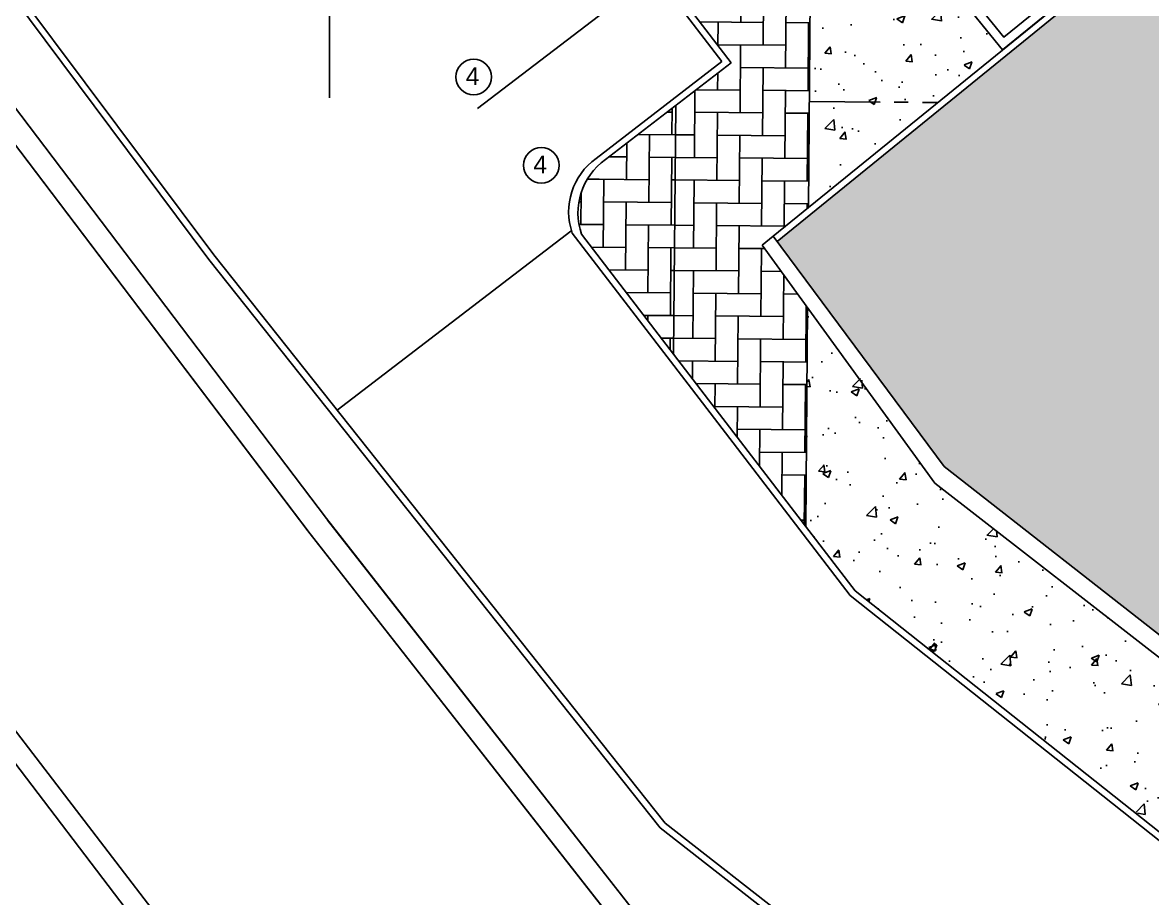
# Model space of a CAD drawing. Header units: millimetres. Extents: x 793 to 3159, y 750 to 2095.
# Drawn here: x 1220.16 to 1245.55, y 904.14 to 923.82 of the extents above; entities that cross this region are included whole.
import ezdxf

# ---------------------------------------------------------------- set-up
doc = ezdxf.new("R2010")
doc.units = ezdxf.units.MM
doc.linetypes.add('CENTER', pattern=[50.8, 31.75, -6.35, 6.35, -6.35])
doc.linetypes.add('CONTINUA', pattern=[0])
for name, color, linetype in [('A-BANQUETA', 8, 'Continuous'), ('A-MURO', 30, 'Continuous'), ('A-MURO-BAJO', 6, 'Continuous'), ('A-PISOS', 252, 'Continuous'), ('A-PROY', 252, 'Continuous'), ('A-TEXTO', 2, 'Continuous'), ('A-VEGETACION', 65, 'Continuous'), ('barda existente', 240, 'Continuous'), ('limite de carretera', 9, 'Continuous'), ('poligono real existente', 210, 'Continuous'), ('RETUTM01', 8, 'Continuous')]:
    doc.layers.add(name, color=color, linetype=linetype)
doc.layers.add('JUNTA DE AISLAMIENTO', color=7, linetype='Continuous', true_color=0x22d6dd)
doc.layers.add('JUNTA DE CONTROL', color=7, linetype='Continuous', true_color=0xf43e0b)
doc.styles.add('kobalt', font='arial.ttf', dxfattribs={"height": 0.15})
doc.styles.get("Standard").update_dxf_attribs({"font": 'arial.ttf'})
doc.linetypes.add('RAYACONTDIAG', pattern='A,0.8,["/",Standard,S=0.08,R=0,X=0.025,Y=-0.04],0', length=0.8)
doc.linetypes.add('RAYACONTX', pattern='A,0.8,["X",Standard,S=0.08,R=0,X=0.025,Y=-0.04],0', length=0.8)
pattern_1 = [(90, (-2174.8441, -711.9263), (-0.508, 0.508), [1.524, -0.508]), (180, (-2174.8441, -711.4183), (-0.508, 0.508), [1.524, -0.508])]
pattern_2 = [(50, (-2174.8441, -711.9263), (1.8218467, -0.1593909), [0.1905, -2.0955]), (355, (-2174.8441, -711.9263), (-0.3524342, 1.9105685), [0.1524, -1.6764058]), (100.451445, (-2174.6923, -711.9396), (1.4694125, 1.7511775), [0.1619001, -1.7809024]), (46.1842, (-2174.844, -711.4183), (2.7107904, -0.4204233), [0.28575, -3.14325]), (96.63556, (-2174.6182, -711.4533), (2.3740413, 2.4742612), [0.2428502, -2.671356]), (351.18415, (-2174.844, -711.4183), (2.3740413, 2.4742612), [0.2285997, -2.5145973]), (21, (-2174.5901, -711.5453), (1.5161439, -1.022652), [0.1905, -2.0955]), (326, (-2174.5901, -711.5453), (0.6180203, 1.8418797), [0.1524, -1.6764]), (71.451445, (-2174.4638, -711.6305), (2.1341642, 0.8192277), [0.1619001, -1.7808994]), (37.5, (-2174.8441, -711.9263), (0.03088603, 0.84555039), [0, -1.65608, 0, -1.7018, 0, -1.68275]), (7.5, (-2174.8441, -711.9263), (0.66819663, 1.00180575), [0, -0.97028, 0, -1.61798, 0, -0.64135]), (327.5, (-2175.4105, -711.9263), (1.35590595, -0.05728744), [0, -0.635, 0, -1.9812, 0, -2.6289]), (317.5, (-2175.6645, -711.9263), (1.4812918, 0.2542649), [0, -0.8255, 0, -1.31572, 0, -1.8669])]

# ---------------------------------------------------------------- blocks, each defined once
blk = doc.blocks.new('A$C6A1540C3')
at = {"layer": 'RETUTM01', "color": 8, "linetype": 'Continuous'}
for p, q in [((3.75, 7.5), (3.75, 0)), ((0, 3.75), (7.5, 3.75))]:
    blk.add_line(p, q, dxfattribs=at)
blk = doc.blocks.new('A$C15914C01')
at = {"layer": 'A-PISOS', "linetype": 'CONTINUA', "ltscale": 0.5}
h = blk.add_hatch(dxfattribs=at)
h.set_pattern_fill('AR-HBONE', color=250, scale=0.005, angle=45)
h.set_pattern_definition(pattern_1)
h.paths.add_polyline_path([(58.817, -76.153), (58.395, -76.161), (58.817, -76.701)])
h.paths.add_polyline_path([(58.817, -73.153), (56.04, -73.144), (58.395, -76.161), (58.817, -76.153)])
h.paths.add_polyline_path([(57.783, -70.392), (55.817, -70.153), (55.817, -72.857), (56.04, -73.144), (58.817, -73.153), (58.817, -71.791)])
h.paths.add_polyline_path([(58.817, -69.536), (58.817, -67.153), (55.817, -67.268), (55.817, -70.153), (57.783, -70.392)])
h.paths.add_polyline_path([(58.817, -64.153), (55.817, -64.153), (55.817, -64.739), (57.051, -66.299), (55.817, -67.268), (58.817, -67.153)])
h.paths.add_polyline_path([(58.817, -60.719), (56.679, -58.134), (55.817, -58.153), (55.817, -61.153), (58.817, -61.153)])
h.paths.add_polyline_path([(58.817, -61.153), (55.817, -61.153), (55.817, -64.153), (58.817, -64.153)])
h.paths.add_polyline_path([(58.817, -52.153), (55.817, -52.153), (55.82, -55.023), (58.817, -55.01)])
h.paths.add_polyline_path([(58.817, -49.062), (55.817, -49.062), (55.817, -52.153), (58.817, -52.153)])
h.paths.add_polyline_path([(56.679, -58.134), (55.817, -57.092), (55.817, -58.153)])
h = blk.add_hatch(dxfattribs=at)
h.set_pattern_fill('AR-CONC', color=250, scale=0.01)
h.set_pattern_definition(pattern_2)
h.paths.add_polyline_path([(58.817, -69.536), (63.147, -65.955), (59.705, -61.793), (61.17, -60.583), (60.405, -59.658), (58.941, -60.869), (58.817, -60.719)])
h.paths.add_polyline_path([(61.825, -79.608), (59.94, -78.14), (58.819, -76.701), (58.817, -71.7), (61.71, -75.705), (61.813, -75.784)])
h = blk.add_hatch(dxfattribs=at)
h.set_pattern_fill('AR-HBONE', color=250, scale=0.005, angle=45)
h.set_pattern_definition(pattern_1)
edge = h.paths.add_edge_path()
edge.add_line((55.817, -67.268), (55.817, -72.857))
edge.add_line((55.817, -72.857), (53.726, -70.18))
edge.add_arc((55.106, -69.688), 1.465, 125.8993, 199.6157, ccw=False)
edge.add_line((54.247, -68.501), (55.817, -67.268))
h = blk.add_hatch(dxfattribs=at)
h.set_pattern_fill('AR-CONC', color=250, scale=0.01)
h.set_pattern_definition(pattern_2)
h.paths.add_polyline_path([(61.813, -75.784), (61.825, -79.608), (86.39, -98.562), (89.126, -95.533), (86.559, -93.058), (85.687, -94.005)])
at = {"layer": 'A-PISOS', "color": 250, "linetype": 'CONTINUA', "ltscale": 0.5}
for p, q in [((58.817, -60.719), (58.817, -69.536)), ((55.817, -67.268), (55.817, -72.857)), ((58.817, -71.791), (58.817, -76.701))]:
    blk.add_line(p, q, dxfattribs=at)
blk = doc.blocks.new('A$C3E6A45EC')
at = {"layer": 'JUNTA DE CONTROL', "linetype": 'CENTER', "ltscale": 0.05}
blk.add_line((58.481, -66.736), (61.362, -66.761), dxfattribs=at)

msp = doc.modelspace()

# ---------------------------------------------------------------- hatches: boundary and pattern name
at = {"layer": 'A-VEGETACION', "linetype": 'CONTINUA'}
h = msp.add_hatch(dxfattribs=at)
h.set_pattern_fill('AR-SAND', color=256, scale=0.02, angle=0.534047)
h.set_pattern_definition([(38.034047, (-995.446, 276.85925), (-0.04112262, 0.97848569), [0, -0.77216, 0, -0.8636, 0, -0.8255]), (8.034047, (-995.446, 276.8592), (0.8856448, 1.4419677), [0, -0.41656, 0, -0.69596, 0, -0.2667]), (328.034047, (-996.0708, 276.8534), (1.58188923, 0.0176195), [0, -0.254, 0, -0.9144, 0, -1.1938]), (318.034047, (-996.0708, 276.8534), (1.5228908, 0.4600731), [0, -0.127, 0, -0.59944, 0, -0.6858])])
h.paths.add_polyline_path([(1264.08203, 933.75924), (1258.53414, 929.33367), (1259.70346, 916.75865), (1258.12905, 901.01696), (1264.78272, 895.81738), (1265.28352, 896.35236), (1266.64046, 895.02586), (1266.73396, 895.0286), (1268.49726, 897.04088), (1270.86276, 897.09942), (1270.90897, 902.84291), (1263.73928, 902.95956)])
h.paths.add_polyline_path([(1260.38318, 930.53064), (1263.08301, 930.50062), (1262.81984, 906.83208), (1260.12001, 906.8621)], flags=16)
edge = h.paths.add_edge_path()
edge.add_line((1251.27411, 930.41646), (1237.11613, 918.90071))
edge.add_line((1237.11613, 918.90071), (1240.86773, 913.8478))
edge.add_line((1240.86773, 913.8478), (1257.53305, 900.77024))
edge.add_line((1257.53305, 900.77024), (1259.08771, 916.79163))
edge.add_line((1259.08771, 916.79163), (1257.95489, 928.86027))
edge.add_line((1257.95489, 928.86027), (1255.48294, 926.84004))
edge.add_arc((1254.85074, 927.61484), 1, 219.212676, 309.212676, ccw=False)
edge.add_line((1254.07593, 926.98264), (1251.27411, 930.41646))

# ---------------------------------------------------------------- linework, layer by layer
at = {"layer": 'A-BANQUETA', "linetype": 'CONTINUA', "ltscale": 0.5}
for p, q in [((1226.98977, 912.67309, 290.58484), (1195.90382, 953.69005, 291.27303)), ((1226.57161, 912.39715, 290.58566), (1195.53621, 953.34773, 293.251)), ((1206.62113, 942.24284, 292.081), (1224.35032, 918.4969, 292.081)), ((1206.74133, 942.33257, 292.081), (1224.45829, 918.59969, 292.081)), ((1224.45829, 918.59969, 292.081), (1234.59728, 905.834, 292.081)), ((1224.35032, 918.4969, 292.081), (1234.49092, 905.72673, 292.081)), ((1226.98977, 912.67309, 290.58484), (1239.78768, 896.34206, 289.64)), ((1226.57161, 912.39715, 290.58566), (1239.42446, 895.99844, 289.64)), ((1234.49092, 905.72673, 292.081), (1245.04408, 897.49165, 292.081)), ((1234.59728, 905.834, 292.081), (1245.11331, 897.62838, 292.081))]:
    msp.add_line(p, q, dxfattribs=at)
at = {"layer": 'A-MURO', "linetype": 'CONTINUA', "ltscale": 0.5}
for p, q in [((1237.02627, 919.02099, 77.13696), (1236.77662, 918.81733, 4.04989)), ((1236.77662, 918.81733, 4.04989), (1240.6582, 913.47025, 4.04989)), ((1237.02627, 919.02099, 77.13696), (1240.86773, 913.8478, 294.38089)), ((1240.86773, 913.8478, 294.38089), (1264.39742, 895.40578, 293.65034)), ((1240.6582, 913.47025, 4.04989), (1264.47548, 894.96337, 4.04989))]:
    msp.add_line(p, q, dxfattribs=at)
at = {"layer": 'A-MURO', "linetype": 'CONTINUA', "ltscale": 0.5, "transparency": 33554687, "elevation": 293.72089}
msp.add_lwpolyline([(1238.92911, 927.52522), (1242.20839, 923.48959), (1247.56627, 927.84331), (1244.41312, 931.72373), (1239.98657, 928.1268), (1239.86045, 928.28201), (1244.44221, 932.00507), (1247.84762, 927.81422), (1242.1793, 923.20825), (1238.77389, 927.39909), (1238.92911, 927.52522)], dxfattribs=at)
at = {"layer": 'A-MURO-BAJO', "linetype": 'CONTINUA', "ltscale": 0.5}
for p, q in [((1247.84762, 927.81422, 293.72089), (1237.02627, 919.02099, 77.13696)), ((1247.94245, 927.698, 293.72089), (1237.11613, 918.90071, 77.13696))]:
    msp.add_line(p, q, dxfattribs=at)
at = {"layer": 'A-PROY', "linetype": 'CONTINUA', "ltscale": 0.5}
for p, q in [((1223.78865, 938.96962, 293.72089), (1236.08027, 922.91635, 293.72089)), ((1223.71405, 938.82031, 293.72089), (1235.87279, 922.9406, 293.72089)), ((1234.35295, 924.92556, 293.72089), (1230.38302, 921.88588, 293.72089)), ((1235.87279, 922.9406, 293.72089), (1233.0484, 920.76507, 293.72089)), ((1236.08027, 922.91635, 293.72089), (1233.25715, 920.73896, 293.72089)), ((1227.22817, 915.114, 293.79719), (1232.48002, 919.13485, 292.303)), ((1232.51234, 919.09047, 292.303), (1235.43686, 915.27818, 293.71678)), ((1232.72159, 919.06475, 292.303), (1235.57612, 915.34322, 293.71678)), ((1238.75904, 910.94499, 292.303), (1235.43686, 915.27818, 292.303)), ((1238.86649, 911.05129, 292.30301), (1235.57612, 915.34322, 292.30301)), ((1249.41799, 902.49206, 292.303), (1238.75904, 910.94499, 292.303)), ((1249.52938, 902.59525, 292.30301), (1238.86649, 911.05129, 292.30301))]:
    msp.add_line(p, q, dxfattribs=at)
for centre, radius, start, end in [((1233.89659, 919.57045, 292.303), 1.4651, 125.37522, 199.123635), ((1234.10598, 919.54466, 292.303), 1.46522, 125.402905, 199.1193)]:
    msp.add_arc(centre, radius, start, end, dxfattribs=at)
at = {"layer": 'A-TEXTO'}
for centre in [(1230.29734, 922.59676, -292.89587), (1231.81718, 920.61179, -292.89587)]:
    msp.add_circle(centre, 0.4, dxfattribs=at)
at = {"layer": 'barda existente', "linetype": 'Continuous', "ltscale": 10}
for p, q in [((1227.015, 912.63979, 290.584), (1239.78768, 896.34206, 289.64)), ((1226.62171, 912.33106, 290.584), (1239.42446, 895.99844, 289.64))]:
    msp.add_line(p, q, dxfattribs=at)
at = {"layer": 'JUNTA DE AISLAMIENTO', "linetype": 'RAYACONTX', "elevation": 293.72089}
msp.add_lwpolyline([(1242.1793, 923.20825), (1233.25562, 934.19013), (1251.78637, 934.19013), (1251.9548, 934.32756), (1252.02507, 934.25711), (1252.94716, 935.00949), (1252.88457, 935.0862), (1253.11701, 935.27586), (1253.36989, 934.96594), (1259.48008, 939.95154), (1256.19053, 939.98099), (1256.2127, 942.53089), (1250.93725, 942.57676), (1250.91508, 940.02694), (1242.3654, 940.10127), (1242.38756, 942.65014), (1238.81269, 942.68122), (1238.79052, 940.13131), (1232.19077, 940.18869), (1225.15529, 943.35397), (1216.46758, 943.4295), (1208.10005, 954.35951)], dxfattribs=at)
at = {"layer": 'limite de carretera', "extrusion": (-6.10067e-05, -9.6615e-06, 1)}
msp.add_line((1252.31677, 865.76794, 289.93863), (1215.29566, 914.04436, 290.67884), dxfattribs=at)
msp.add_line((1252.31677, 865.76794, 289.93863), (1215.29566, 914.04436, 290.67884), dxfattribs=at)
at = {"layer": 'limite de carretera'}
msp.add_line((1251.79021, 865.47279, 289.934), (1214.90444, 913.85266, 290.676), dxfattribs=at)
at = {"layer": 'poligono real existente', "linetype": 'RAYACONTDIAG', "elevation": 293.251}
msp.add_lwpolyline([(1055.37166, 1138.42562), (1109.5674, 1067.16951), (1112.36524, 1063.41754), (1148.03728, 1015.48678), (1150.55876, 1012.12127), (1195.38998, 953.54068), (1226.62171, 912.33106), (1239.42446, 895.99844), (1246.50946, 888.50967), (1253.87555, 881.25301), (1286.05184, 855.41673), (1294.59981, 849.47316), (1303.20501, 843.77574), (1311.87785, 838.04777), (1320.8075, 832.74745), (1329.87651, 827.81192), (1332.03838, 826.86341), (1343.18162, 821.07729)], dxfattribs=at)

# ---------------------------------------------------------------- block references
at = {"layer": 'A-TEXTO', "linetype": 'CONTINUA', "ltscale": 0.5}
msp.add_blockref('A$C3E6A45EC', (1179.3582, 988.78314, 293.72089), dxfattribs=at)
at = {"layer": 'JUNTA DE CONTROL', "linetype": 'CENTER', "ltscale": 0.05, "rotation": 359.5035917933524}
msp.add_blockref('A$C15914C01', (1179.60612, 989.70753, 293.72089), dxfattribs=at)
at = {"layer": 'poligono real existente'}
msp.add_blockref('A$C6A1540C3', (1223.30715, 922.1269), dxfattribs=at)

# ---------------------------------------------------------------- texts
at = {"layer": 'A-TEXTO', "char_height": 0.4, "width": 3.1111909, "attachment_point": 1, "style": 'kobalt'}
for insert in [(1228.71765, 922.8147, -292.89587), (1230.2375, 920.82974, -292.89587)]:
    msp.add_mtext('\\pxqc;4', dxfattribs=dict(at, insert=insert))

doc.saveas('drawing.dxf')
